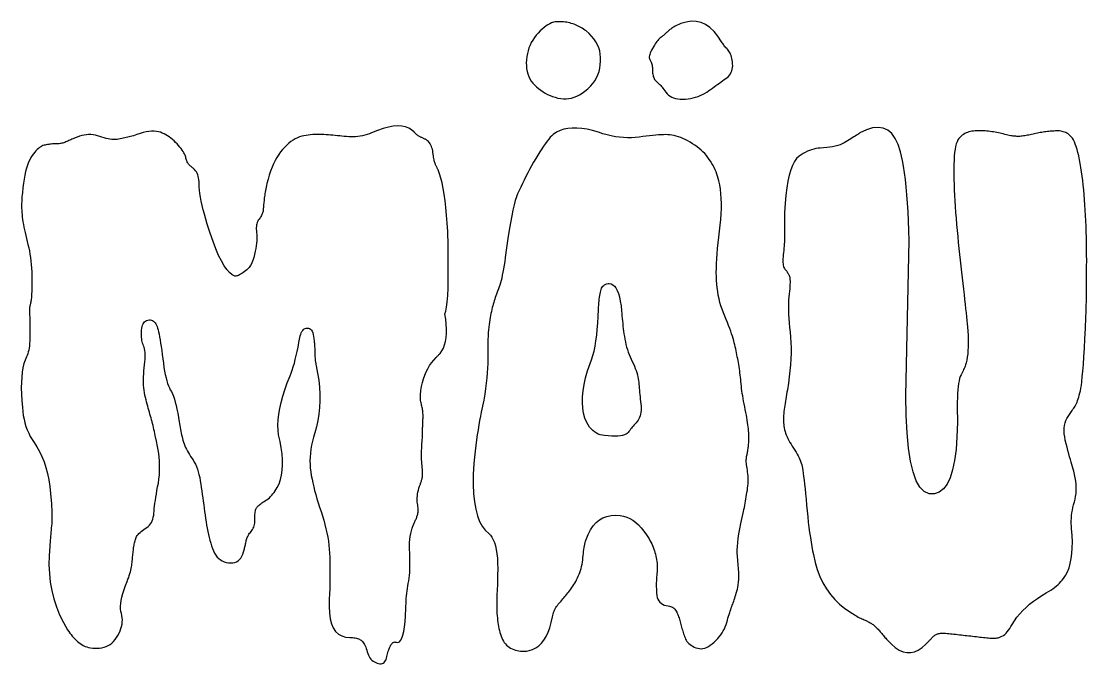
# Model space of a CAD drawing. Header units: millimetres. Extents: x 5 to 265, y 5 to 96.
# Drawn here: x 68.9 to 108.71, y 5.12 to 29.14 of the extents above; entities that cross this region are included whole.
import ezdxf

# ---------------------------------------------------------------- set-up
doc = ezdxf.new("R2010")
doc.units = ezdxf.units.MM

msp = doc.modelspace()

# ---------------------------------------------------------------- linework, layer by layer
at = {"layer": 'Schnitt'}
for points in [[(89.907, 28.846), (89.86, 28.877), (89.811, 28.907), (89.761, 28.934), (89.711, 28.96), (89.66, 28.984), (89.608, 29.007), (89.555, 29.027), (89.502, 29.046), (89.448, 29.063), (89.393, 29.078), (89.336, 29.091), (89.279, 29.102), (89.221, 29.11), (89.161, 29.117), (89.101, 29.122), (89.039, 29.124), (88.977, 29.125), (88.914, 29.123), (88.849, 29.117), (88.783, 29.102), (88.716, 29.08), (88.647, 29.049), (88.578, 29.011), (88.507, 28.965), (88.434, 28.911), (88.361, 28.849), (88.286, 28.779), (88.21, 28.701), (88.136, 28.617), (88.07, 28.53), (88.009, 28.439), (87.956, 28.345), (87.909, 28.247), (87.869, 28.145), (87.835, 28.04), (87.809, 27.931), (87.788, 27.819), (87.775, 27.703), (87.769, 27.587), (87.771, 27.477), (87.781, 27.37), (87.799, 27.269), (87.826, 27.172), (87.861, 27.079), (87.904, 26.992), (87.955, 26.908), (88.014, 26.83), (88.082, 26.756), (88.155, 26.687), (88.231, 26.622), (88.311, 26.562), (88.393, 26.506), (88.479, 26.455), (88.567, 26.409), (88.659, 26.367), (88.753, 26.33), (88.851, 26.298), (88.952, 26.27), (89.054, 26.249), (89.156, 26.239), (89.257, 26.239), (89.357, 26.249), (89.457, 26.27), (89.557, 26.3), (89.656, 26.341), (89.754, 26.393), (89.852, 26.454), (89.95, 26.526), (90.062, 26.615), (90.162, 26.71), (90.25, 26.81), (90.327, 26.915), (90.391, 27.025), (90.444, 27.14), (90.486, 27.26), (90.515, 27.385), (90.533, 27.516), (90.539, 27.652), (90.542, 27.783), (90.533, 27.91), (90.512, 28.032), (90.477, 28.151), (90.43, 28.266), (90.37, 28.376), (90.297, 28.483), (90.211, 28.585), (90.112, 28.683), (90.001, 28.778), (89.955, 28.813)], [(93.293, 28.936), (93.259, 28.915), (93.226, 28.894), (93.195, 28.873), (93.165, 28.851), (93.136, 28.829), (93.108, 28.807), (93.082, 28.785), (93.057, 28.762), (93.034, 28.739), (93.01, 28.716), (92.987, 28.694), (92.963, 28.672), (92.939, 28.651), (92.915, 28.63), (92.891, 28.61), (92.866, 28.591), (92.841, 28.571), (92.816, 28.553), (92.791, 28.534), (92.764, 28.514), (92.737, 28.489), (92.709, 28.46), (92.68, 28.426), (92.65, 28.387), (92.619, 28.344), (92.586, 28.296), (92.553, 28.244), (92.519, 28.187), (92.483, 28.125), (92.45, 28.063), (92.423, 28.005), (92.4, 27.952), (92.383, 27.902), (92.371, 27.856), (92.365, 27.815), (92.364, 27.778), (92.369, 27.744), (92.379, 27.715), (92.394, 27.69), (92.411, 27.665), (92.426, 27.638), (92.44, 27.607), (92.451, 27.573), (92.461, 27.536), (92.469, 27.497), (92.475, 27.454), (92.48, 27.407), (92.483, 27.358), (92.483, 27.306), (92.485, 27.254), (92.489, 27.204), (92.495, 27.158), (92.504, 27.114), (92.515, 27.073), (92.529, 27.034), (92.546, 26.999), (92.565, 26.966), (92.587, 26.936), (92.611, 26.909), (92.636, 26.885), (92.658, 26.863), (92.678, 26.844), (92.695, 26.828), (92.711, 26.814), (92.723, 26.802), (92.734, 26.793), (92.742, 26.787), (92.748, 26.783), (92.752, 26.782), (92.757, 26.779), (92.765, 26.77), (92.778, 26.755), (92.795, 26.734), (92.816, 26.708), (92.841, 26.676), (92.87, 26.637), (92.904, 26.593), (92.941, 26.543), (92.982, 26.487), (93.029, 26.432), (93.081, 26.383), (93.139, 26.341), (93.204, 26.305), (93.274, 26.276), (93.349, 26.254), (93.431, 26.238), (93.519, 26.229), (93.612, 26.227), (93.712, 26.231), (93.813, 26.241), (93.91, 26.256), (94.005, 26.275), (94.097, 26.299), (94.185, 26.327), (94.271, 26.36), (94.353, 26.398), (94.432, 26.44), (94.509, 26.487), (94.582, 26.538), (94.653, 26.591), (94.722, 26.643), (94.79, 26.693), (94.856, 26.741), (94.921, 26.788), (94.984, 26.833), (95.046, 26.877), (95.106, 26.919), (95.165, 26.96), (95.222, 26.999), (95.275, 27.039), (95.322, 27.082), (95.363, 27.129), (95.398, 27.179), (95.426, 27.233), (95.449, 27.289), (95.465, 27.349), (95.475, 27.413), (95.48, 27.479), (95.477, 27.549), (95.471, 27.619), (95.463, 27.684), (95.452, 27.746), (95.439, 27.803), (95.423, 27.856), (95.405, 27.905), (95.385, 27.951), (95.363, 27.991), (95.338, 28.028), (95.311, 28.061), (95.283, 28.092), (95.256, 28.122), (95.23, 28.153), (95.205, 28.184), (95.18, 28.215), (95.156, 28.245), (95.133, 28.276), (95.111, 28.307), (95.089, 28.337), (95.068, 28.368), (94.931, 28.581), (94.786, 28.76), (94.632, 28.905), (94.47, 29.015), (94.3, 29.091), (94.122, 29.133), (93.936, 29.14), (93.741, 29.113), (93.539, 29.052), (93.328, 28.957)], [(81.279, 6.1), (81.329, 6.095), (81.375, 6.088), (81.419, 6.079), (81.46, 6.068), (81.498, 6.054), (81.533, 6.039), (81.565, 6.022), (81.595, 6.002), (81.622, 5.979), (81.649, 5.952), (81.675, 5.92), (81.699, 5.883), (81.723, 5.842), (81.745, 5.796), (81.767, 5.746), (81.787, 5.691), (81.807, 5.631), (81.825, 5.567), (81.845, 5.503), (81.869, 5.444), (81.896, 5.389), (81.927, 5.34), (81.963, 5.295), (82.002, 5.255), (82.044, 5.22), (82.091, 5.19), (82.142, 5.165), (82.196, 5.145), (82.25, 5.131), (82.3, 5.124), (82.345, 5.124), (82.386, 5.133), (82.423, 5.148), (82.456, 5.171), (82.484, 5.201), (82.507, 5.239), (82.527, 5.284), (82.542, 5.337), (82.555, 5.392), (82.568, 5.445), (82.582, 5.496), (82.597, 5.546), (82.612, 5.593), (82.628, 5.638), (82.644, 5.681), (82.66, 5.722), (82.677, 5.761), (82.695, 5.797), (82.713, 5.831), (82.732, 5.86), (82.752, 5.884), (82.773, 5.904), (82.794, 5.919), (82.816, 5.929), (82.839, 5.935), (82.863, 5.937), (82.887, 5.933), (82.913, 5.925), (82.971, 5.919), (83.025, 5.943), (83.074, 5.995), (83.117, 6.077), (83.156, 6.188), (83.189, 6.328), (83.217, 6.497), (83.24, 6.695), (83.258, 6.923), (83.271, 7.179), (83.272, 7.276), (83.274, 7.373), (83.279, 7.469), (83.285, 7.564), (83.293, 7.659), (83.303, 7.754), (83.315, 7.847), (83.328, 7.941), (83.343, 8.034), (83.36, 8.126), (83.377, 8.22), (83.391, 8.319), (83.403, 8.422), (83.412, 8.529), (83.418, 8.641), (83.422, 8.757), (83.423, 8.878), (83.422, 9.002), (83.418, 9.131), (83.412, 9.265), (83.406, 9.398), (83.406, 9.526), (83.41, 9.65), (83.42, 9.769), (83.434, 9.882), (83.453, 9.991), (83.477, 10.095), (83.506, 10.194), (83.539, 10.289), (83.578, 10.378), (83.593, 10.409), (83.608, 10.44), (83.622, 10.47), (83.635, 10.501), (83.648, 10.532), (83.661, 10.562), (83.673, 10.593), (83.684, 10.624), (83.695, 10.654), (83.706, 10.685), (83.715, 10.717), (83.722, 10.751), (83.727, 10.788), (83.73, 10.826), (83.731, 10.867), (83.73, 10.911), (83.727, 10.957), (83.722, 11.005), (83.715, 11.055), (83.706, 11.107), (83.697, 11.162), (83.693, 11.219), (83.691, 11.279), (83.694, 11.341), (83.7, 11.405), (83.709, 11.471), (83.722, 11.54), (83.739, 11.611), (83.759, 11.684), (83.783, 11.76), (83.793, 11.786), (83.803, 11.812), (83.812, 11.839), (83.822, 11.866), (83.831, 11.894), (83.839, 11.923), (83.848, 11.952), (83.856, 11.981), (83.864, 12.011), (83.872, 12.041), (83.879, 12.074), (83.885, 12.11), (83.888, 12.15), (83.891, 12.193), (83.891, 12.24), (83.891, 12.29), (83.888, 12.344), (83.885, 12.402), (83.879, 12.463), (83.872, 12.528), (83.865, 12.598), (83.86, 12.677), (83.857, 12.764), (83.856, 12.859), (83.856, 12.963), (83.858, 13.074), (83.862, 13.194), (83.868, 13.322), (83.876, 13.458), (83.885, 13.602), (83.885, 13.643), (83.886, 13.683), (83.886, 13.723), (83.887, 13.762), (83.888, 13.801), (83.89, 13.839), (83.891, 13.877), (83.893, 13.914), (83.895, 13.95), (83.898, 13.986), (83.9, 14.023), (83.902, 14.06), (83.904, 14.098), (83.906, 14.138), (83.907, 14.178), (83.909, 14.22), (83.909, 14.262), (83.91, 14.306), (83.91, 14.35), (83.911, 14.396), (83.91, 14.442), (83.908, 14.487), (83.905, 14.532), (83.9, 14.576), (83.895, 14.62), (83.888, 14.663), (83.879, 14.706), (83.87, 14.748), (83.859, 14.79), (83.847, 14.831), (83.835, 14.873), (83.826, 14.917), (83.819, 14.963), (83.814, 15.011), (83.811, 15.061), (83.811, 15.113), (83.814, 15.168), (83.818, 15.224), (83.825, 15.282), (83.834, 15.343), (83.858, 15.493), (83.889, 15.637), (83.928, 15.776), (83.973, 15.908), (84.026, 16.034), (84.086, 16.153), (84.153, 16.267), (84.227, 16.374), (84.308, 16.476), (84.397, 16.571), (84.412, 16.586), (84.428, 16.602), (84.443, 16.617), (84.458, 16.632), (84.474, 16.648), (84.489, 16.663), (84.504, 16.678), (84.52, 16.694), (84.535, 16.709), (84.55, 16.725), (84.617, 16.818), (84.672, 16.923), (84.717, 17.041), (84.751, 17.171), (84.774, 17.313), (84.787, 17.468), (84.789, 17.635), (84.78, 17.814), (84.76, 18.005), (84.73, 18.209), (84.763, 18.309), (84.791, 18.454), (84.814, 18.646), (84.832, 18.884), (84.845, 19.168), (84.852, 19.499), (84.855, 19.875), (84.852, 20.297), (84.845, 20.765), (84.832, 21.28), (84.814, 21.597), (84.793, 21.896), (84.767, 22.175), (84.738, 22.434), (84.704, 22.674), (84.666, 22.895), (84.624, 23.096), (84.578, 23.278), (84.528, 23.44), (84.474, 23.583), (84.463, 23.603), (84.453, 23.624), (84.443, 23.645), (84.433, 23.667), (84.422, 23.688), (84.412, 23.71), (84.402, 23.732), (84.392, 23.755), (84.381, 23.777), (84.371, 23.8), (84.361, 23.825), (84.351, 23.855), (84.342, 23.888), (84.332, 23.925), (84.323, 23.967), (84.314, 24.012), (84.306, 24.062), (84.298, 24.116), (84.289, 24.173), (84.282, 24.235), (84.272, 24.298), (84.26, 24.357), (84.244, 24.412), (84.224, 24.465), (84.202, 24.514), (84.176, 24.559), (84.146, 24.602), (84.114, 24.641), (84.078, 24.676), (84.039, 24.709), (84.018, 24.719), (83.997, 24.729), (83.976, 24.739), (83.955, 24.75), (83.933, 24.76), (83.911, 24.77), (83.889, 24.78), (83.867, 24.791), (83.844, 24.801), (83.821, 24.811), (83.798, 24.822), (83.774, 24.835), (83.751, 24.849), (83.727, 24.864), (83.703, 24.881), (83.678, 24.9), (83.654, 24.92), (83.629, 24.942), (83.603, 24.965), (83.578, 24.99), (83.484, 25.077), (83.375, 25.145), (83.252, 25.192), (83.115, 25.22), (82.964, 25.227), (82.798, 25.214), (82.618, 25.182), (82.423, 25.129), (82.214, 25.057), (81.991, 24.965), (81.904, 24.931), (81.818, 24.902), (81.731, 24.877), (81.645, 24.856), (81.56, 24.84), (81.474, 24.828), (81.389, 24.82), (81.303, 24.817), (81.219, 24.818), (81.134, 24.824), (81.05, 24.832), (80.965, 24.839), (80.881, 24.847), (80.796, 24.855), (80.712, 24.862), (80.627, 24.87), (80.543, 24.878), (80.458, 24.885), (80.374, 24.893), (80.29, 24.901), (80.205, 24.907), (80.121, 24.911), (80.037, 24.913), (79.954, 24.913), (79.871, 24.91), (79.787, 24.905), (79.705, 24.898), (79.622, 24.888), (79.54, 24.876), (79.458, 24.862), (79.376, 24.843), (79.295, 24.817), (79.215, 24.784), (79.134, 24.744), (79.055, 24.696), (78.976, 24.641), (78.897, 24.579), (78.819, 24.51), (78.742, 24.434), (78.665, 24.35), (78.59, 24.259), (78.518, 24.16), (78.45, 24.053), (78.386, 23.937), (78.326, 23.813), (78.268, 23.681), (78.215, 23.541), (78.165, 23.392), (78.119, 23.236), (78.076, 23.071), (78.061, 23.005), (78.047, 22.941), (78.035, 22.878), (78.023, 22.817), (78.012, 22.757), (78.002, 22.699), (77.994, 22.643), (77.986, 22.588), (77.979, 22.534), (77.974, 22.482), (77.969, 22.432), (77.964, 22.384), (77.959, 22.338), (77.955, 22.294), (77.951, 22.252), (77.948, 22.212), (77.944, 22.174), (77.941, 22.138), (77.938, 22.105), (77.935, 22.073), (77.931, 22.042), (77.925, 22.01), (77.916, 21.978), (77.905, 21.946), (77.89, 21.913), (77.874, 21.879), (77.855, 21.845), (77.833, 21.811), (77.809, 21.776), (77.782, 21.74), (77.755, 21.703), (77.733, 21.663), (77.715, 21.62), (77.7, 21.574), (77.689, 21.526), (77.682, 21.475), (77.679, 21.42), (77.679, 21.364), (77.684, 21.304), (77.692, 21.241), (77.7, 21.174), (77.704, 21.101), (77.704, 21.023), (77.7, 20.938), (77.692, 20.848), (77.68, 20.751), (77.663, 20.649), (77.643, 20.541), (77.618, 20.427), (77.59, 20.307), (77.568, 20.237), (77.543, 20.171), (77.515, 20.108), (77.483, 20.049), (77.449, 19.994), (77.412, 19.942), (77.371, 19.893), (77.328, 19.849), (77.281, 19.807), (77.232, 19.77), (77.182, 19.736), (77.135, 19.706), (77.092, 19.681), (77.051, 19.659), (77.014, 19.642), (76.98, 19.629), (76.948, 19.619), (76.92, 19.614), (76.895, 19.613), (76.873, 19.616), (76.776, 19.663), (76.677, 19.743), (76.577, 19.856), (76.476, 20.001), (76.374, 20.179), (76.271, 20.39), (76.167, 20.634), (76.063, 20.91), (75.957, 21.219), (75.85, 21.561), (75.791, 21.747), (75.739, 21.924), (75.693, 22.095), (75.653, 22.257), (75.619, 22.412), (75.592, 22.559), (75.57, 22.699), (75.555, 22.83), (75.546, 22.954), (75.543, 23.071), (75.541, 23.146), (75.534, 23.216), (75.524, 23.283), (75.51, 23.345), (75.491, 23.404), (75.469, 23.458), (75.442, 23.508), (75.412, 23.554), (75.377, 23.596), (75.338, 23.634), (75.318, 23.649), (75.298, 23.665), (75.279, 23.68), (75.26, 23.695), (75.242, 23.711), (75.224, 23.726), (75.207, 23.741), (75.19, 23.757), (75.174, 23.772), (75.159, 23.787), (75.144, 23.804), (75.13, 23.823), (75.116, 23.844), (75.103, 23.867), (75.092, 23.893), (75.08, 23.921), (75.07, 23.951), (75.06, 23.984), (75.052, 24.019), (75.044, 24.056), (75.033, 24.096), (75.018, 24.138), (74.999, 24.182), (74.974, 24.228), (74.944, 24.277), (74.91, 24.328), (74.871, 24.381), (74.827, 24.437), (74.778, 24.495), (74.724, 24.555), (74.667, 24.615), (74.609, 24.671), (74.549, 24.723), (74.488, 24.772), (74.426, 24.817), (74.363, 24.859), (74.298, 24.897), (74.232, 24.932), (74.165, 24.963), (74.097, 24.99), (74.024, 25.012), (73.946, 25.026), (73.861, 25.032), (73.769, 25.031), (73.671, 25.022), (73.567, 25.006), (73.456, 24.981), (73.339, 24.949), (73.216, 24.91), (73.086, 24.862), (73.034, 24.847), (72.982, 24.833), (72.929, 24.819), (72.875, 24.805), (72.82, 24.792), (72.765, 24.779), (72.709, 24.767), (72.652, 24.756), (72.594, 24.745), (72.536, 24.734), (72.476, 24.726), (72.413, 24.722), (72.349, 24.722), (72.282, 24.726), (72.213, 24.734), (72.141, 24.747), (72.067, 24.763), (71.991, 24.783), (71.913, 24.808), (71.832, 24.837), (71.75, 24.864), (71.667, 24.885), (71.584, 24.899), (71.5, 24.906), (71.416, 24.907), (71.331, 24.901), (71.246, 24.889), (71.16, 24.869), (71.074, 24.844), (70.987, 24.811), (70.947, 24.796), (70.907, 24.78), (70.867, 24.764), (70.828, 24.748), (70.789, 24.731), (70.751, 24.714), (70.713, 24.697), (70.676, 24.68), (70.64, 24.663), (70.604, 24.645), (70.567, 24.628), (70.529, 24.612), (70.489, 24.599), (70.448, 24.587), (70.405, 24.578), (70.361, 24.57), (70.315, 24.563), (70.268, 24.559), (70.219, 24.556), (70.169, 24.555), (70.118, 24.555), (70.068, 24.553), (70.02, 24.549), (69.972, 24.545), (69.925, 24.539), (69.88, 24.532), (69.835, 24.524), (69.792, 24.514), (69.749, 24.503), (69.708, 24.491), (69.667, 24.475), (69.625, 24.453), (69.582, 24.424), (69.538, 24.389), (69.494, 24.347), (69.448, 24.299), (69.403, 24.245), (69.356, 24.184), (69.308, 24.117), (69.26, 24.043), (69.213, 23.961), (69.17, 23.868), (69.129, 23.765), (69.092, 23.65), (69.059, 23.525), (69.028, 23.389), (69.001, 23.243), (68.978, 23.085), (68.957, 22.917), (68.94, 22.738), (68.931, 22.656), (68.923, 22.574), (68.918, 22.491), (68.914, 22.409), (68.911, 22.326), (68.911, 22.242), (68.912, 22.159), (68.916, 22.075), (68.921, 21.991), (68.927, 21.907), (68.936, 21.821), (68.947, 21.732), (68.961, 21.639), (68.977, 21.544), (68.995, 21.446), (69.015, 21.345), (69.038, 21.24), (69.063, 21.133), (69.09, 21.022), (69.119, 20.909), (69.149, 20.792), (69.176, 20.674), (69.2, 20.553), (69.222, 20.429), (69.241, 20.304), (69.258, 20.176), (69.272, 20.046), (69.283, 19.914), (69.292, 19.779), (69.298, 19.642), (69.298, 19.566), (69.298, 19.492), (69.297, 19.42), (69.296, 19.349), (69.295, 19.28), (69.294, 19.213), (69.292, 19.148), (69.29, 19.085), (69.288, 19.023), (69.286, 18.964), (69.283, 18.907), (69.28, 18.853), (69.276, 18.803), (69.271, 18.757), (69.267, 18.714), (69.261, 18.675), (69.255, 18.639), (69.249, 18.607), (69.242, 18.579), (69.235, 18.554), (69.227, 18.53), (69.221, 18.503), (69.216, 18.474), (69.212, 18.442), (69.209, 18.407), (69.207, 18.37), (69.206, 18.33), (69.206, 18.288), (69.207, 18.243), (69.209, 18.196), (69.211, 18.144), (69.214, 18.086), (69.215, 18.022), (69.217, 17.952), (69.219, 17.876), (69.22, 17.794), (69.221, 17.705), (69.221, 17.61), (69.222, 17.51), (69.222, 17.403), (69.22, 17.296), (69.217, 17.194), (69.21, 17.099), (69.201, 17.01), (69.19, 16.926), (69.176, 16.848), (69.159, 16.777), (69.14, 16.711), (69.118, 16.651), (69.094, 16.597), (69.042, 16.476), (68.998, 16.341), (68.962, 16.19), (68.934, 16.023), (68.915, 15.842), (68.903, 15.645), (68.9, 15.432), (68.905, 15.204), (68.919, 14.961), (68.94, 14.703), (68.954, 14.552), (68.974, 14.405), (69.001, 14.263), (69.034, 14.126), (69.075, 13.993), (69.121, 13.865), (69.175, 13.741), (69.235, 13.622), (69.302, 13.508), (69.375, 13.398), (69.483, 13.233), (69.581, 13.057), (69.669, 12.869), (69.748, 12.669), (69.817, 12.457), (69.876, 12.234), (69.925, 11.999), (69.965, 11.752), (69.995, 11.493), (70.015, 11.223), (70.024, 11.112), (70.032, 11.005), (70.038, 10.901), (70.042, 10.801), (70.044, 10.704), (70.044, 10.611), (70.043, 10.522), (70.04, 10.436), (70.035, 10.354), (70.028, 10.276), (70.02, 10.199), (70.013, 10.122), (70.006, 10.045), (69.999, 9.969), (69.993, 9.892), (69.986, 9.815), (69.98, 9.738), (69.975, 9.662), (69.969, 9.585), (69.964, 9.508), (69.938, 9.164), (69.933, 8.826), (69.948, 8.496), (69.984, 8.173), (70.041, 7.857), (70.117, 7.549), (70.215, 7.247), (70.332, 6.953), (70.471, 6.666), (70.629, 6.386), (70.671, 6.326), (70.714, 6.267), (70.758, 6.211), (70.803, 6.157), (70.85, 6.104), (70.898, 6.054), (70.947, 6.006), (70.998, 5.96), (71.05, 5.916), (71.103, 5.874), (71.158, 5.836), (71.217, 5.802), (71.28, 5.773), (71.346, 5.749), (71.416, 5.73), (71.49, 5.716), (71.567, 5.707), (71.647, 5.702), (71.731, 5.703), (71.819, 5.708), (71.907, 5.719), (71.99, 5.739), (72.069, 5.767), (72.145, 5.802), (72.216, 5.845), (72.283, 5.897), (72.346, 5.956), (72.405, 6.023), (72.459, 6.098), (72.51, 6.181), (72.555, 6.268), (72.593, 6.353), (72.624, 6.438), (72.647, 6.521), (72.664, 6.603), (72.673, 6.685), (72.675, 6.765), (72.67, 6.845), (72.657, 6.923), (72.638, 7), (72.619, 7.081), (72.61, 7.171), (72.609, 7.27), (72.618, 7.377), (72.635, 7.493), (72.661, 7.617), (72.696, 7.751), (72.74, 7.893), (72.794, 8.043), (72.856, 8.203), (72.885, 8.279), (72.912, 8.352), (72.936, 8.423), (72.958, 8.492), (72.977, 8.558), (72.994, 8.622), (73.008, 8.684), (73.019, 8.743), (73.028, 8.801), (73.035, 8.855), (73.04, 8.909), (73.045, 8.962), (73.05, 9.014), (73.055, 9.066), (73.06, 9.118), (73.065, 9.169), (73.071, 9.219), (73.076, 9.269), (73.081, 9.318), (73.086, 9.367), (73.091, 9.415), (73.098, 9.462), (73.105, 9.509), (73.112, 9.554), (73.121, 9.598), (73.13, 9.641), (73.141, 9.683), (73.151, 9.723), (73.163, 9.763), (73.175, 9.802), (73.191, 9.841), (73.21, 9.879), (73.235, 9.916), (73.263, 9.954), (73.297, 9.991), (73.335, 10.028), (73.378, 10.065), (73.425, 10.101), (73.477, 10.137), (73.534, 10.173), (73.59, 10.211), (73.641, 10.254), (73.686, 10.3), (73.726, 10.351), (73.761, 10.407), (73.79, 10.467), (73.814, 10.531), (73.833, 10.599), (73.846, 10.672), (73.854, 10.749), (73.86, 10.832), (73.868, 10.921), (73.879, 11.017), (73.892, 11.12), (73.908, 11.229), (73.926, 11.345), (73.946, 11.467), (73.968, 11.597), (73.993, 11.733), (74.02, 11.875), (74.044, 12.024), (74.06, 12.18), (74.069, 12.342), (74.069, 12.51), (74.062, 12.684), (74.046, 12.865), (74.023, 13.053), (73.991, 13.247), (73.952, 13.447), (73.905, 13.654), (73.889, 13.73), (73.873, 13.806), (73.856, 13.881), (73.839, 13.955), (73.822, 14.028), (73.803, 14.1), (73.785, 14.172), (73.766, 14.243), (73.746, 14.314), (73.726, 14.383), (73.705, 14.453), (73.685, 14.525), (73.664, 14.598), (73.644, 14.674), (73.623, 14.751), (73.603, 14.83), (73.582, 14.911), (73.562, 14.993), (73.541, 15.077), (73.521, 15.163), (73.502, 15.252), (73.487, 15.344), (73.476, 15.438), (73.468, 15.536), (73.463, 15.637), (73.463, 15.741), (73.465, 15.848), (73.472, 15.958), (73.482, 16.071), (73.495, 16.187), (73.509, 16.301), (73.519, 16.408), (73.525, 16.508), (73.528, 16.601), (73.527, 16.686), (73.523, 16.764), (73.515, 16.836), (73.504, 16.9), (73.488, 16.956), (73.47, 17.006), (73.451, 17.053), (73.434, 17.103), (73.42, 17.156), (73.408, 17.211), (73.399, 17.268), (73.393, 17.328), (73.389, 17.391), (73.388, 17.456), (73.389, 17.524), (73.393, 17.595), (73.4, 17.663), (73.412, 17.725), (73.429, 17.78), (73.45, 17.828), (73.476, 17.87), (73.507, 17.905), (73.542, 17.933), (73.581, 17.955), (73.626, 17.97), (73.674, 17.978), (73.719, 17.975), (73.761, 17.966), (73.8, 17.951), (73.836, 17.929), (73.87, 17.902), (73.9, 17.868), (73.928, 17.828), (73.953, 17.782), (73.975, 17.73), (73.994, 17.671), (74.012, 17.605), (74.031, 17.527), (74.049, 17.439), (74.068, 17.34), (74.087, 17.23), (74.106, 17.109), (74.126, 16.978), (74.146, 16.836), (74.166, 16.683), (74.186, 16.52), (74.208, 16.356), (74.23, 16.203), (74.255, 16.061), (74.28, 15.93), (74.308, 15.81), (74.337, 15.7), (74.367, 15.601), (74.399, 15.513), (74.433, 15.435), (74.468, 15.368), (74.508, 15.296), (74.547, 15.214), (74.584, 15.12), (74.619, 15.016), (74.653, 14.901), (74.686, 14.776), (74.717, 14.639), (74.746, 14.492), (74.774, 14.334), (74.8, 14.165), (74.811, 14.094), (74.822, 14.023), (74.835, 13.953), (74.848, 13.883), (74.861, 13.814), (74.876, 13.745), (74.891, 13.676), (74.907, 13.609), (74.924, 13.541), (74.941, 13.475), (74.961, 13.408), (74.983, 13.341), (75.009, 13.275), (75.037, 13.208), (75.069, 13.142), (75.104, 13.075), (75.142, 13.009), (75.183, 12.942), (75.227, 12.876), (75.274, 12.809), (75.321, 12.74), (75.365, 12.664), (75.406, 12.582), (75.444, 12.494), (75.479, 12.4), (75.51, 12.299), (75.539, 12.193), (75.565, 12.08), (75.587, 11.962), (75.607, 11.837), (75.624, 11.709), (75.642, 11.581), (75.66, 11.453), (75.678, 11.325), (75.696, 11.197), (75.714, 11.069), (75.732, 10.941), (75.75, 10.813), (75.768, 10.685), (75.786, 10.557), (75.804, 10.431), (75.825, 10.307), (75.846, 10.187), (75.87, 10.07), (75.894, 9.956), (75.921, 9.845), (75.949, 9.737), (75.978, 9.632), (76.009, 9.53), (76.042, 9.431), (76.078, 9.338), (76.119, 9.254), (76.166, 9.179), (76.218, 9.112), (76.275, 9.054), (76.338, 9.004), (76.406, 8.964), (76.48, 8.932), (76.559, 8.908), (76.643, 8.894), (76.727, 8.889), (76.805, 8.894), (76.876, 8.909), (76.942, 8.935), (77.001, 8.971), (77.054, 9.017), (77.102, 9.073), (77.142, 9.14), (77.177, 9.216), (77.206, 9.303), (77.216, 9.339), (77.226, 9.376), (77.235, 9.413), (77.245, 9.451), (77.254, 9.489), (77.263, 9.527), (77.271, 9.567), (77.28, 9.606), (77.288, 9.646), (77.296, 9.687), (77.304, 9.728), (77.315, 9.768), (77.329, 9.808), (77.345, 9.847), (77.363, 9.885), (77.383, 9.924), (77.406, 9.961), (77.431, 9.998), (77.458, 10.035), (77.487, 10.071), (77.516, 10.108), (77.542, 10.147), (77.565, 10.189), (77.584, 10.233), (77.599, 10.279), (77.612, 10.327), (77.621, 10.378), (77.627, 10.431), (77.629, 10.487), (77.628, 10.544), (77.627, 10.601), (77.627, 10.655), (77.629, 10.705), (77.632, 10.751), (77.638, 10.794), (77.645, 10.833), (77.654, 10.869), (77.665, 10.901), (77.678, 10.929), (77.692, 10.954), (77.709, 10.977), (77.73, 11.001), (77.754, 11.026), (77.782, 11.052), (77.814, 11.079), (77.849, 11.106), (77.887, 11.134), (77.93, 11.163), (77.975, 11.192), (78.025, 11.223), (78.075, 11.255), (78.124, 11.291), (78.171, 11.331), (78.217, 11.374), (78.262, 11.421), (78.304, 11.471), (78.345, 11.525), (78.385, 11.583), (78.423, 11.644), (78.46, 11.709), (78.529, 11.853), (78.585, 12.009), (78.626, 12.176), (78.652, 12.356), (78.665, 12.547), (78.663, 12.75), (78.646, 12.965), (78.615, 13.191), (78.57, 13.429), (78.511, 13.679), (78.492, 13.858), (78.488, 14.046), (78.496, 14.243), (78.519, 14.449), (78.556, 14.664), (78.606, 14.889), (78.67, 15.123), (78.749, 15.366), (78.84, 15.618), (78.946, 15.88), (78.987, 15.986), (79.026, 16.101), (79.064, 16.224), (79.102, 16.355), (79.138, 16.494), (79.173, 16.642), (79.208, 16.797), (79.241, 16.961), (79.273, 17.133), (79.304, 17.313), (79.321, 17.381), (79.34, 17.442), (79.362, 17.496), (79.386, 17.542), (79.413, 17.582), (79.443, 17.614), (79.475, 17.639), (79.509, 17.657), (79.546, 17.668), (79.586, 17.671), (79.63, 17.666), (79.67, 17.652), (79.706, 17.628), (79.737, 17.594), (79.765, 17.55), (79.789, 17.496), (79.808, 17.433), (79.823, 17.36), (79.835, 17.278), (79.842, 17.185), (79.847, 17.144), (79.851, 17.102), (79.855, 17.059), (79.858, 17.015), (79.861, 16.971), (79.863, 16.926), (79.865, 16.88), (79.866, 16.833), (79.867, 16.786), (79.867, 16.737), (79.868, 16.689), (79.869, 16.641), (79.872, 16.593), (79.876, 16.545), (79.88, 16.497), (79.886, 16.45), (79.892, 16.403), (79.9, 16.357), (79.909, 16.31), (79.919, 16.264), (79.973, 15.99), (80.015, 15.721), (80.043, 15.458), (80.058, 15.199), (80.059, 14.946), (80.047, 14.698), (80.022, 14.455), (79.984, 14.217), (79.932, 13.984), (79.867, 13.756), (79.82, 13.599), (79.779, 13.444), (79.746, 13.292), (79.72, 13.142), (79.701, 12.995), (79.689, 12.85), (79.685, 12.708), (79.687, 12.569), (79.697, 12.432), (79.714, 12.297), (79.736, 12.163), (79.762, 12.025), (79.791, 11.884), (79.824, 11.741), (79.861, 11.594), (79.901, 11.444), (79.945, 11.291), (79.992, 11.135), (80.043, 10.975), (80.098, 10.813), (80.152, 10.65), (80.201, 10.489), (80.245, 10.329), (80.284, 10.17), (80.318, 10.013), (80.348, 9.858), (80.373, 9.704), (80.392, 9.552), (80.407, 9.401), (80.418, 9.252), (80.424, 9.101), (80.429, 8.946), (80.433, 8.786), (80.434, 8.622), (80.434, 8.452), (80.431, 8.279), (80.427, 8.1), (80.422, 7.917), (80.414, 7.73), (80.405, 7.538), (80.399, 7.265), (80.411, 7.022), (80.442, 6.807), (80.491, 6.62), (80.558, 6.463), (80.644, 6.334), (80.749, 6.233), (80.872, 6.162), (81.013, 6.119), (81.172, 6.104), (81.227, 6.103)], [(87.877, 5.618), (88.006, 5.658), (88.125, 5.718), (88.235, 5.796), (88.336, 5.893), (88.427, 6.009), (88.51, 6.143), (88.583, 6.297), (88.647, 6.47), (88.702, 6.662), (88.747, 6.872), (88.759, 6.928), (88.772, 6.981), (88.788, 7.033), (88.807, 7.083), (88.827, 7.131), (88.85, 7.178), (88.875, 7.222), (88.903, 7.265), (88.933, 7.306), (88.965, 7.346), (88.998, 7.384), (89.032, 7.424), (89.067, 7.464), (89.102, 7.505), (89.137, 7.547), (89.174, 7.59), (89.21, 7.633), (89.247, 7.677), (89.285, 7.722), (89.323, 7.768), (89.361, 7.815), (89.399, 7.864), (89.436, 7.915), (89.472, 7.968), (89.509, 8.024), (89.544, 8.081), (89.579, 8.14), (89.614, 8.202), (89.648, 8.265), (89.681, 8.331), (89.713, 8.398), (89.743, 8.468), (89.77, 8.539), (89.794, 8.611), (89.816, 8.686), (89.835, 8.762), (89.851, 8.84), (89.866, 8.92), (89.877, 9.002), (89.886, 9.086), (89.894, 9.169), (89.903, 9.248), (89.912, 9.324), (89.923, 9.397), (89.934, 9.466), (89.946, 9.533), (89.959, 9.595), (89.972, 9.655), (89.986, 9.711), (90.001, 9.764), (90.078, 9.957), (90.167, 10.127), (90.267, 10.274), (90.378, 10.399), (90.5, 10.5), (90.634, 10.578), (90.779, 10.633), (90.935, 10.665), (91.102, 10.674), (91.281, 10.66), (91.402, 10.637), (91.52, 10.6), (91.635, 10.549), (91.747, 10.484), (91.856, 10.404), (91.962, 10.31), (92.065, 10.201), (92.165, 10.078), (92.262, 9.941), (92.355, 9.79), (92.39, 9.728), (92.423, 9.666), (92.454, 9.603), (92.482, 9.54), (92.509, 9.476), (92.534, 9.412), (92.556, 9.347), (92.577, 9.282), (92.595, 9.216), (92.611, 9.15), (92.626, 9.083), (92.637, 9.017), (92.647, 8.951), (92.654, 8.886), (92.659, 8.82), (92.662, 8.755), (92.662, 8.69), (92.661, 8.626), (92.656, 8.561), (92.65, 8.497), (92.643, 8.432), (92.637, 8.365), (92.632, 8.296), (92.629, 8.225), (92.627, 8.152), (92.627, 8.076), (92.627, 7.999), (92.629, 7.92), (92.632, 7.838), (92.637, 7.755), (92.646, 7.674), (92.663, 7.601), (92.687, 7.535), (92.719, 7.477), (92.759, 7.426), (92.806, 7.382), (92.861, 7.346), (92.924, 7.317), (92.994, 7.296), (93.072, 7.282), (93.117, 7.275), (93.158, 7.264), (93.198, 7.25), (93.234, 7.233), (93.267, 7.211), (93.298, 7.186), (93.325, 7.158), (93.35, 7.126), (93.373, 7.09), (93.392, 7.051), (93.41, 7.01), (93.427, 6.967), (93.443, 6.924), (93.459, 6.879), (93.475, 6.834), (93.49, 6.787), (93.505, 6.74), (93.519, 6.691), (93.532, 6.641), (93.545, 6.591), (93.558, 6.54), (93.572, 6.489), (93.586, 6.438), (93.601, 6.388), (93.616, 6.338), (93.631, 6.288), (93.648, 6.239), (93.664, 6.189), (93.681, 6.14), (93.699, 6.092), (93.719, 6.044), (93.744, 5.999), (93.773, 5.956), (93.807, 5.916), (93.846, 5.877), (93.889, 5.841), (93.937, 5.808), (93.99, 5.776), (94.047, 5.747), (94.108, 5.721), (94.173, 5.7), (94.238, 5.688), (94.304, 5.685), (94.37, 5.692), (94.438, 5.708), (94.506, 5.733), (94.575, 5.767), (94.645, 5.811), (94.715, 5.863), (94.787, 5.925), (94.856, 5.993), (94.92, 6.061), (94.98, 6.132), (95.034, 6.204), (95.084, 6.277), (95.129, 6.352), (95.169, 6.429), (95.204, 6.507), (95.235, 6.586), (95.26, 6.667), (95.283, 6.748), (95.305, 6.824), (95.327, 6.897), (95.348, 6.966), (95.369, 7.032), (95.389, 7.094), (95.409, 7.153), (95.428, 7.208), (95.447, 7.259), (95.465, 7.307), (95.483, 7.355), (95.501, 7.405), (95.52, 7.458), (95.538, 7.514), (95.557, 7.573), (95.577, 7.634), (95.596, 7.699), (95.616, 7.766), (95.636, 7.836), (95.657, 7.909), (95.675, 7.988), (95.689, 8.077), (95.7, 8.176), (95.706, 8.285), (95.708, 8.404), (95.706, 8.534), (95.7, 8.673), (95.689, 8.822), (95.675, 8.981), (95.657, 9.15), (95.65, 9.254), (95.649, 9.372), (95.656, 9.504), (95.669, 9.649), (95.689, 9.809), (95.715, 9.982), (95.748, 10.169), (95.788, 10.37), (95.834, 10.585), (95.887, 10.813), (95.902, 10.89), (95.917, 10.968), (95.932, 11.046), (95.946, 11.124), (95.961, 11.203), (95.974, 11.283), (95.988, 11.363), (96.002, 11.444), (96.015, 11.525), (96.028, 11.606), (96.039, 11.688), (96.048, 11.768), (96.055, 11.846), (96.058, 11.924), (96.06, 12), (96.058, 12.075), (96.055, 12.148), (96.048, 12.221), (96.039, 12.292), (96.028, 12.361), (96.016, 12.429), (96.006, 12.492), (95.999, 12.553), (95.993, 12.609), (95.989, 12.662), (95.988, 12.711), (95.988, 12.757), (95.991, 12.799), (95.995, 12.838), (96.002, 12.873), (96.01, 12.907), (96.017, 12.941), (96.024, 12.976), (96.031, 13.012), (96.037, 13.049), (96.044, 13.087), (96.05, 13.125), (96.055, 13.164), (96.061, 13.204), (96.066, 13.244), (96.071, 13.286), (96.075, 13.331), (96.078, 13.377), (96.08, 13.426), (96.082, 13.478), (96.083, 13.531), (96.083, 13.587), (96.082, 13.645), (96.081, 13.706), (96.079, 13.769), (96.075, 13.835), (96.07, 13.905), (96.062, 13.98), (96.052, 14.06), (96.04, 14.143), (96.027, 14.231), (96.011, 14.323), (95.993, 14.42), (95.973, 14.521), (95.951, 14.626), (95.929, 14.732), (95.908, 14.836), (95.889, 14.938), (95.871, 15.038), (95.855, 15.135), (95.84, 15.23), (95.827, 15.322), (95.816, 15.412), (95.806, 15.5), (95.797, 15.586), (95.789, 15.67), (95.781, 15.753), (95.772, 15.834), (95.763, 15.915), (95.753, 15.995), (95.742, 16.074), (95.731, 16.152), (95.72, 16.229), (95.708, 16.304), (95.695, 16.379), (95.682, 16.453), (95.668, 16.527), (95.654, 16.602), (95.64, 16.676), (95.625, 16.75), (95.609, 16.824), (95.593, 16.899), (95.576, 16.973), (95.559, 17.047), (95.541, 17.121), (95.522, 17.198), (95.498, 17.28), (95.472, 17.367), (95.441, 17.459), (95.407, 17.556), (95.37, 17.659), (95.328, 17.766), (95.284, 17.879), (95.235, 17.996), (95.183, 18.119), (95.132, 18.245), (95.085, 18.373), (95.043, 18.502), (95.005, 18.633), (94.972, 18.765), (94.944, 18.899), (94.92, 19.035), (94.901, 19.171), (94.886, 19.31), (94.876, 19.45), (94.87, 19.595), (94.868, 19.749), (94.87, 19.911), (94.876, 20.082), (94.886, 20.262), (94.899, 20.451), (94.916, 20.648), (94.938, 20.854), (94.962, 21.069), (94.991, 21.292), (95.019, 21.516), (95.039, 21.732), (95.053, 21.94), (95.061, 22.14), (95.062, 22.332), (95.056, 22.516), (95.043, 22.692), (95.024, 22.861), (94.998, 23.021), (94.966, 23.173), (94.944, 23.26), (94.919, 23.345), (94.89, 23.429), (94.859, 23.511), (94.825, 23.592), (94.788, 23.672), (94.747, 23.751), (94.704, 23.828), (94.657, 23.905), (94.607, 23.979), (94.554, 24.053), (94.497, 24.124), (94.435, 24.193), (94.37, 24.26), (94.3, 24.325), (94.227, 24.388), (94.149, 24.449), (94.067, 24.508), (93.981, 24.564), (93.891, 24.619), (93.8, 24.67), (93.71, 24.716), (93.623, 24.757), (93.537, 24.793), (93.453, 24.824), (93.37, 24.849), (93.29, 24.87), (93.211, 24.885), (93.134, 24.896), (93.059, 24.901), (92.982, 24.902), (92.897, 24.901), (92.807, 24.898), (92.709, 24.892), (92.605, 24.885), (92.494, 24.875), (92.377, 24.862), (92.253, 24.847), (92.122, 24.83), (91.984, 24.811), (91.843, 24.794), (91.698, 24.785), (91.552, 24.784), (91.403, 24.791), (91.252, 24.805), (91.098, 24.826), (90.943, 24.856), (90.785, 24.893), (90.624, 24.938), (90.462, 24.99), (90.247, 25.054), (90.042, 25.102), (89.848, 25.134), (89.663, 25.15), (89.489, 25.15), (89.326, 25.135), (89.172, 25.103), (89.029, 25.056), (88.896, 24.993), (88.773, 24.913), (88.72, 24.863), (88.665, 24.803), (88.607, 24.735), (88.546, 24.658), (88.482, 24.571), (88.415, 24.476), (88.346, 24.372), (88.273, 24.258), (88.198, 24.136), (88.12, 24.005), (88.042, 23.87), (87.966, 23.735), (87.893, 23.602), (87.821, 23.469), (87.752, 23.336), (87.686, 23.205), (87.621, 23.074), (87.559, 22.945), (87.5, 22.815), (87.442, 22.687), (87.401, 22.58), (87.358, 22.444), (87.315, 22.279), (87.27, 22.085), (87.225, 21.862), (87.178, 21.609), (87.13, 21.327), (87.082, 21.017), (87.032, 20.676), (86.981, 20.307), (86.961, 20.158), (86.94, 20.017), (86.918, 19.886), (86.895, 19.763), (86.873, 19.648), (86.849, 19.543), (86.826, 19.446), (86.801, 19.357), (86.776, 19.278), (86.751, 19.207), (86.726, 19.14), (86.702, 19.075), (86.678, 19.009), (86.655, 18.945), (86.633, 18.881), (86.611, 18.817), (86.591, 18.754), (86.571, 18.691), (86.552, 18.629), (86.534, 18.567), (86.516, 18.504), (86.499, 18.438), (86.482, 18.369), (86.466, 18.297), (86.45, 18.222), (86.435, 18.143), (86.421, 18.062), (86.407, 17.977), (86.393, 17.89), (86.38, 17.799), (86.368, 17.704), (86.358, 17.601), (86.349, 17.491), (86.341, 17.373), (86.335, 17.249), (86.331, 17.118), (86.328, 16.979), (86.327, 16.833), (86.327, 16.68), (86.329, 16.52), (86.329, 16.352), (86.323, 16.178), (86.312, 15.996), (86.296, 15.807), (86.275, 15.611), (86.248, 15.408), (86.215, 15.198), (86.177, 14.98), (86.134, 14.756), (86.086, 14.524), (86.055, 14.376), (86.025, 14.218), (85.996, 14.05), (85.967, 13.873), (85.939, 13.686), (85.911, 13.489), (85.883, 13.282), (85.857, 13.066), (85.83, 12.84), (85.804, 12.604), (85.787, 12.201), (85.786, 11.829), (85.801, 11.488), (85.833, 11.18), (85.881, 10.903), (85.946, 10.658), (86.026, 10.444), (86.124, 10.262), (86.237, 10.112), (86.367, 9.994), (86.431, 9.931), (86.487, 9.852), (86.537, 9.759), (86.58, 9.65), (86.617, 9.527), (86.647, 9.389), (86.67, 9.236), (86.687, 9.069), (86.697, 8.886), (86.7, 8.689), (86.7, 8.597), (86.699, 8.504), (86.698, 8.41), (86.696, 8.317), (86.694, 8.222), (86.691, 8.127), (86.687, 8.032), (86.684, 7.936), (86.679, 7.839), (86.674, 7.742), (86.67, 7.646), (86.667, 7.55), (86.665, 7.456), (86.664, 7.364), (86.665, 7.272), (86.667, 7.182), (86.67, 7.093), (86.674, 7.005), (86.68, 6.919), (86.687, 6.834), (86.696, 6.75), (86.706, 6.669), (86.718, 6.59), (86.732, 6.512), (86.748, 6.437), (86.765, 6.364), (86.785, 6.293), (86.806, 6.224), (86.829, 6.157), (86.854, 6.092), (86.881, 6.03), (86.912, 5.972), (86.948, 5.918), (86.987, 5.869), (87.029, 5.823), (87.076, 5.782), (87.127, 5.744), (87.181, 5.711), (87.239, 5.682), (87.301, 5.657), (87.365, 5.636), (87.427, 5.618), (87.488, 5.605), (87.547, 5.595), (87.605, 5.589), (87.662, 5.588), (87.718, 5.589), (87.772, 5.595), (87.825, 5.605)], [(102.053, 21.681), (102.035, 22.022), (102.014, 22.347), (101.99, 22.655), (101.963, 22.946), (101.933, 23.22), (101.9, 23.477), (101.863, 23.718), (101.824, 23.941), (101.753, 24.264), (101.662, 24.539), (101.552, 24.764), (101.423, 24.94), (101.274, 25.067), (101.105, 25.145), (100.918, 25.173), (100.71, 25.153), (100.483, 25.083), (100.237, 24.965), (100.195, 24.938), (100.151, 24.91), (100.104, 24.881), (100.055, 24.85), (100.004, 24.817), (99.95, 24.783), (99.894, 24.748), (99.836, 24.711), (99.776, 24.672), (99.713, 24.632), (99.646, 24.593), (99.572, 24.557), (99.492, 24.525), (99.406, 24.497), (99.313, 24.472), (99.214, 24.451), (99.108, 24.433), (98.996, 24.419), (98.878, 24.409), (98.753, 24.402), (98.671, 24.394), (98.59, 24.381), (98.51, 24.363), (98.43, 24.34), (98.35, 24.312), (98.271, 24.279), (98.192, 24.24), (98.114, 24.197), (98.037, 24.148), (97.96, 24.095), (97.871, 24.009), (97.791, 23.896), (97.718, 23.755), (97.653, 23.587), (97.595, 23.391), (97.545, 23.167), (97.503, 22.916), (97.468, 22.637), (97.442, 22.33), (97.422, 21.996), (97.422, 21.915), (97.422, 21.833), (97.422, 21.753), (97.422, 21.673), (97.422, 21.593), (97.422, 21.514), (97.422, 21.435), (97.422, 21.357), (97.422, 21.28), (97.422, 21.203), (97.422, 21.126), (97.42, 21.048), (97.418, 20.97), (97.414, 20.892), (97.41, 20.813), (97.404, 20.733), (97.397, 20.653), (97.39, 20.572), (97.381, 20.491), (97.371, 20.41), (97.363, 20.33), (97.357, 20.257), (97.355, 20.189), (97.357, 20.127), (97.362, 20.07), (97.37, 20.02), (97.381, 19.974), (97.396, 19.935), (97.414, 19.901), (97.435, 19.872), (97.458, 19.846), (97.479, 19.82), (97.499, 19.794), (97.517, 19.768), (97.534, 19.741), (97.55, 19.714), (97.565, 19.687), (97.578, 19.659), (97.591, 19.631), (97.602, 19.603), (97.611, 19.572), (97.617, 19.532), (97.622, 19.486), (97.624, 19.431), (97.624, 19.37), (97.621, 19.301), (97.617, 19.225), (97.61, 19.141), (97.6, 19.05), (97.589, 18.951), (97.578, 18.844), (97.57, 18.73), (97.565, 18.607), (97.564, 18.476), (97.566, 18.337), (97.572, 18.189), (97.581, 18.034), (97.593, 17.87), (97.608, 17.698), (97.627, 17.518), (97.644, 17.33), (97.656, 17.137), (97.661, 16.937), (97.66, 16.732), (97.653, 16.52), (97.639, 16.302), (97.62, 16.078), (97.594, 15.847), (97.563, 15.611), (97.525, 15.368), (97.51, 15.277), (97.495, 15.188), (97.481, 15.101), (97.467, 15.016), (97.454, 14.933), (97.442, 14.852), (97.43, 14.773), (97.418, 14.697), (97.407, 14.622), (97.397, 14.549), (97.388, 14.478), (97.381, 14.408), (97.378, 14.338), (97.376, 14.269), (97.378, 14.201), (97.381, 14.133), (97.388, 14.067), (97.397, 14.001), (97.408, 13.936), (97.422, 13.871), (97.44, 13.807), (97.46, 13.741), (97.485, 13.675), (97.512, 13.607), (97.544, 13.539), (97.579, 13.469), (97.618, 13.398), (97.66, 13.327), (97.706, 13.254), (97.755, 13.18), (97.804, 13.107), (97.85, 13.034), (97.891, 12.963), (97.929, 12.894), (97.963, 12.825), (97.993, 12.758), (98.019, 12.692), (98.042, 12.627), (98.06, 12.564), (98.075, 12.502), (98.088, 12.432), (98.102, 12.346), (98.117, 12.243), (98.132, 12.123), (98.148, 11.987), (98.166, 11.834), (98.183, 11.665), (98.202, 11.478), (98.221, 11.276), (98.241, 11.056), (98.262, 10.833), (98.284, 10.618), (98.307, 10.411), (98.331, 10.213), (98.356, 10.023), (98.383, 9.842), (98.41, 9.669), (98.438, 9.504), (98.467, 9.348), (98.497, 9.201), (98.562, 8.912), (98.643, 8.64), (98.74, 8.384), (98.853, 8.145), (98.983, 7.921), (99.13, 7.715), (99.293, 7.524), (99.472, 7.35), (99.667, 7.193), (99.879, 7.051), (99.93, 7.016), (99.98, 6.983), (100.029, 6.952), (100.078, 6.922), (100.125, 6.895), (100.172, 6.869), (100.219, 6.844), (100.264, 6.822), (100.309, 6.801), (100.352, 6.783), (100.395, 6.765), (100.436, 6.747), (100.475, 6.729), (100.512, 6.711), (100.548, 6.693), (100.581, 6.675), (100.613, 6.657), (100.643, 6.639), (100.671, 6.621), (100.698, 6.603), (100.724, 6.585), (100.75, 6.565), (100.776, 6.543), (100.802, 6.52), (100.829, 6.495), (100.856, 6.468), (100.883, 6.44), (100.911, 6.411), (100.939, 6.38), (100.967, 6.348), (100.995, 6.314), (101.023, 6.281), (101.052, 6.247), (101.081, 6.212), (101.111, 6.178), (101.14, 6.143), (101.17, 6.108), (101.2, 6.073), (101.23, 6.038), (101.261, 6.002), (101.409, 5.849), (101.556, 5.726), (101.702, 5.634), (101.846, 5.572), (101.99, 5.541), (102.133, 5.541), (102.275, 5.572), (102.416, 5.634), (102.555, 5.726), (102.694, 5.849), (102.719, 5.874), (102.744, 5.899), (102.768, 5.924), (102.792, 5.949), (102.816, 5.973), (102.838, 5.998), (102.861, 6.021), (102.882, 6.045), (102.904, 6.069), (102.924, 6.092), (102.945, 6.114), (102.966, 6.135), (102.988, 6.154), (103.01, 6.172), (103.033, 6.188), (103.056, 6.202), (103.08, 6.215), (103.104, 6.227), (103.129, 6.237), (103.155, 6.245), (103.182, 6.252), (103.214, 6.258), (103.25, 6.261), (103.29, 6.264), (103.334, 6.264), (103.382, 6.264), (103.434, 6.261), (103.49, 6.258), (103.551, 6.252), (103.615, 6.245), (103.682, 6.238), (103.749, 6.23), (103.817, 6.222), (103.885, 6.215), (103.954, 6.207), (104.024, 6.199), (104.094, 6.191), (104.164, 6.184), (104.235, 6.176), (104.306, 6.168), (104.377, 6.161), (104.447, 6.153), (104.517, 6.145), (104.585, 6.138), (104.652, 6.13), (104.718, 6.122), (104.783, 6.115), (104.847, 6.107), (104.91, 6.099), (104.972, 6.092), (105.031, 6.085), (105.088, 6.08), (105.142, 6.077), (105.193, 6.075), (105.24, 6.076), (105.285, 6.078), (105.326, 6.082), (105.365, 6.088), (105.4, 6.095), (105.432, 6.104), (105.488, 6.123), (105.542, 6.148), (105.594, 6.18), (105.645, 6.219), (105.694, 6.264), (105.742, 6.316), (105.789, 6.375), (105.833, 6.44), (105.877, 6.512), (105.918, 6.591), (106.005, 6.727), (106.101, 6.859), (106.206, 6.987), (106.32, 7.111), (106.443, 7.23), (106.576, 7.346), (106.717, 7.458), (106.868, 7.565), (107.029, 7.669), (107.198, 7.768), (107.283, 7.819), (107.363, 7.871), (107.438, 7.924), (107.509, 7.977), (107.575, 8.03), (107.637, 8.084), (107.694, 8.139), (107.747, 8.194), (107.794, 8.249), (107.838, 8.305), (107.919, 8.425), (107.989, 8.56), (108.048, 8.71), (108.096, 8.874), (108.132, 9.054), (108.157, 9.248), (108.171, 9.457), (108.173, 9.681), (108.165, 9.92), (108.145, 10.173), (108.137, 10.271), (108.132, 10.369), (108.132, 10.467), (108.137, 10.566), (108.145, 10.666), (108.157, 10.766), (108.173, 10.867), (108.194, 10.968), (108.218, 11.069), (108.247, 11.171), (108.274, 11.275), (108.295, 11.381), (108.309, 11.49), (108.317, 11.601), (108.317, 11.715), (108.312, 11.832), (108.299, 11.951), (108.28, 12.072), (108.254, 12.196), (108.222, 12.323), (108.2, 12.398), (108.178, 12.479), (108.153, 12.566), (108.127, 12.659), (108.1, 12.758), (108.071, 12.863), (108.041, 12.975), (108.009, 13.093), (107.975, 13.217), (107.94, 13.347), (107.909, 13.477), (107.886, 13.6), (107.872, 13.718), (107.866, 13.83), (107.87, 13.935), (107.882, 14.034), (107.902, 14.128), (107.932, 14.215), (107.97, 14.295), (108.017, 14.37), (108.042, 14.406), (108.068, 14.443), (108.094, 14.48), (108.119, 14.518), (108.145, 14.556), (108.17, 14.594), (108.196, 14.634), (108.222, 14.673), (108.247, 14.713), (108.273, 14.754), (108.298, 14.798), (108.322, 14.846), (108.346, 14.9), (108.369, 14.959), (108.391, 15.023), (108.412, 15.092), (108.433, 15.166), (108.453, 15.245), (108.472, 15.33), (108.49, 15.419), (108.508, 15.529), (108.527, 15.673), (108.545, 15.852), (108.564, 16.066), (108.583, 16.315), (108.602, 16.599), (108.622, 16.917), (108.642, 17.27), (108.662, 17.658), (108.682, 18.081), (108.687, 18.282), (108.691, 18.485), (108.695, 18.69), (108.699, 18.898), (108.701, 19.108), (108.704, 19.32), (108.705, 19.534), (108.707, 19.751), (108.707, 19.971), (108.708, 20.192), (108.707, 20.413), (108.705, 20.632), (108.702, 20.847), (108.698, 21.06), (108.692, 21.27), (108.685, 21.477), (108.676, 21.682), (108.667, 21.883), (108.656, 22.082), (108.644, 22.278), (108.63, 22.47), (108.615, 22.656), (108.598, 22.838), (108.58, 23.015), (108.561, 23.186), (108.539, 23.352), (108.517, 23.514), (108.492, 23.67), (108.466, 23.821), (108.439, 23.967), (108.41, 24.105), (108.38, 24.232), (108.349, 24.348), (108.316, 24.454), (108.282, 24.549), (108.247, 24.633), (108.211, 24.706), (108.173, 24.769), (108.134, 24.821), (108.094, 24.862), (108.052, 24.896), (108.01, 24.927), (107.967, 24.954), (107.924, 24.977), (107.879, 24.997), (107.834, 25.013), (107.788, 25.025), (107.741, 25.034), (107.694, 25.04), (107.646, 25.041), (107.597, 25.041), (107.547, 25.04), (107.498, 25.038), (107.447, 25.035), (107.396, 25.032), (107.345, 25.028), (107.293, 25.023), (107.24, 25.017), (107.187, 25.01), (107.134, 25.003), (107.08, 24.995), (107.026, 24.987), (106.973, 24.978), (106.919, 24.968), (106.865, 24.958), (106.811, 24.948), (106.758, 24.937), (106.704, 24.925), (106.65, 24.913), (106.597, 24.901), (106.544, 24.888), (106.492, 24.878), (106.442, 24.868), (106.394, 24.86), (106.347, 24.853), (106.302, 24.847), (106.258, 24.842), (106.216, 24.839), (106.175, 24.837), (106.136, 24.837), (106.096, 24.837), (106.055, 24.84), (106.012, 24.844), (105.966, 24.849), (105.918, 24.856), (105.869, 24.864), (105.817, 24.874), (105.763, 24.886), (105.708, 24.899), (105.65, 24.913), (105.591, 24.928), (105.531, 24.943), (105.471, 24.956), (105.41, 24.969), (105.349, 24.981), (105.287, 24.992), (105.225, 25.002), (105.162, 25.012), (105.099, 25.021), (105.036, 25.029), (104.972, 25.036), (104.909, 25.041), (104.846, 25.045), (104.784, 25.047), (104.722, 25.048), (104.661, 25.047), (104.6, 25.045), (104.54, 25.041), (104.48, 25.036), (104.421, 25.029), (104.364, 25.019), (104.308, 25.006), (104.254, 24.988), (104.202, 24.967), (104.153, 24.942), (104.105, 24.913), (104.06, 24.881), (104.016, 24.844), (103.975, 24.804), (103.935, 24.76), (103.899, 24.707), (103.866, 24.64), (103.837, 24.56), (103.812, 24.465), (103.791, 24.357), (103.774, 24.235), (103.76, 24.099), (103.751, 23.949), (103.745, 23.786), (103.743, 23.608), (103.744, 23.422), (103.747, 23.231), (103.752, 23.036), (103.76, 22.837), (103.769, 22.633), (103.78, 22.425), (103.793, 22.212), (103.809, 21.995), (103.826, 21.774), (103.846, 21.548), (103.866, 21.321), (103.888, 21.095), (103.909, 20.871), (103.932, 20.648), (103.954, 20.426), (103.978, 20.205), (104.001, 19.985), (104.026, 19.767), (104.051, 19.55), (104.076, 19.335), (104.101, 19.125), (104.124, 18.926), (104.146, 18.738), (104.166, 18.561), (104.185, 18.394), (104.202, 18.238), (104.217, 18.093), (104.231, 17.959), (104.244, 17.835), (104.255, 17.723), (104.268, 17.557), (104.278, 17.398), (104.283, 17.246), (104.284, 17.1), (104.281, 16.961), (104.273, 16.829), (104.262, 16.703), (104.247, 16.584), (104.227, 16.472), (104.204, 16.366), (104.193, 16.33), (104.18, 16.291), (104.165, 16.251), (104.149, 16.209), (104.13, 16.165), (104.11, 16.119), (104.088, 16.072), (104.065, 16.022), (104.039, 15.971), (104.012, 15.918), (103.985, 15.858), (103.961, 15.785), (103.94, 15.698), (103.922, 15.599), (103.906, 15.487), (103.894, 15.361), (103.884, 15.222), (103.877, 15.071), (103.873, 14.906), (103.871, 14.728), (103.877, 14.139), (103.862, 13.608), (103.827, 13.135), (103.773, 12.722), (103.698, 12.368), (103.604, 12.072), (103.49, 11.835), (103.355, 11.658), (103.201, 11.539), (103.027, 11.478), (102.822, 11.478), (102.64, 11.559), (102.479, 11.722), (102.339, 11.966), (102.221, 12.291), (102.124, 12.698), (102.049, 13.186), (101.995, 13.755), (101.963, 14.406), (101.952, 15.138), (102.08, 20.947), (102.068, 21.322)], [(90.155, 16.341), (90.208, 16.485), (90.257, 16.643), (90.301, 16.813), (90.339, 16.996), (90.372, 17.192), (90.4, 17.4), (90.423, 17.621), (90.441, 17.856), (90.454, 18.103), (90.462, 18.362), (90.467, 18.448), (90.474, 18.53), (90.481, 18.608), (90.488, 18.684), (90.497, 18.756), (90.506, 18.824), (90.516, 18.89), (90.527, 18.952), (90.539, 19.011), (90.551, 19.066), (90.566, 19.117), (90.585, 19.163), (90.607, 19.203), (90.633, 19.238), (90.663, 19.268), (90.697, 19.292), (90.735, 19.311), (90.777, 19.324), (90.822, 19.332), (90.871, 19.335), (90.94, 19.324), (91.004, 19.294), (91.063, 19.243), (91.117, 19.171), (91.166, 19.079), (91.209, 18.966), (91.247, 18.833), (91.281, 18.68), (91.309, 18.506), (91.332, 18.311), (91.337, 18.219), (91.344, 18.125), (91.352, 18.031), (91.361, 17.936), (91.37, 17.841), (91.381, 17.745), (91.393, 17.647), (91.406, 17.55), (91.419, 17.451), (91.434, 17.351), (91.451, 17.252), (91.471, 17.154), (91.493, 17.058), (91.518, 16.962), (91.546, 16.868), (91.577, 16.776), (91.611, 16.684), (91.647, 16.594), (91.686, 16.505), (91.728, 16.417), (91.77, 16.331), (91.808, 16.247), (91.842, 16.164), (91.872, 16.084), (91.898, 16.005), (91.92, 15.928), (91.939, 15.852), (91.954, 15.779), (91.965, 15.707), (91.972, 15.637), (91.977, 15.567), (91.983, 15.495), (91.989, 15.42), (91.996, 15.344), (92.004, 15.266), (92.012, 15.185), (92.02, 15.103), (92.029, 15.019), (92.038, 14.932), (92.048, 14.844), (92.056, 14.756), (92.059, 14.674), (92.057, 14.596), (92.05, 14.522), (92.039, 14.453), (92.022, 14.389), (92.001, 14.33), (91.975, 14.274), (91.944, 14.224), (91.908, 14.178), (91.87, 14.135), (91.833, 14.092), (91.797, 14.05), (91.762, 14.008), (91.728, 13.967), (91.696, 13.926), (91.664, 13.886), (91.633, 13.847), (91.604, 13.807), (91.575, 13.769), (91.541, 13.733), (91.495, 13.703), (91.436, 13.678), (91.366, 13.658), (91.284, 13.644), (91.19, 13.635), (91.083, 13.632), (90.965, 13.634), (90.834, 13.641), (90.692, 13.654), (90.612, 13.663), (90.534, 13.681), (90.46, 13.708), (90.389, 13.744), (90.321, 13.788), (90.256, 13.841), (90.194, 13.903), (90.135, 13.973), (90.079, 14.052), (90.027, 14.14), (89.959, 14.309), (89.909, 14.49), (89.877, 14.682), (89.863, 14.885), (89.867, 15.1), (89.889, 15.325), (89.928, 15.562), (89.986, 15.81), (90.061, 16.07)]]:
    msp.add_lwpolyline(points, close=True, dxfattribs=at)

doc.saveas('drawing.dxf')
